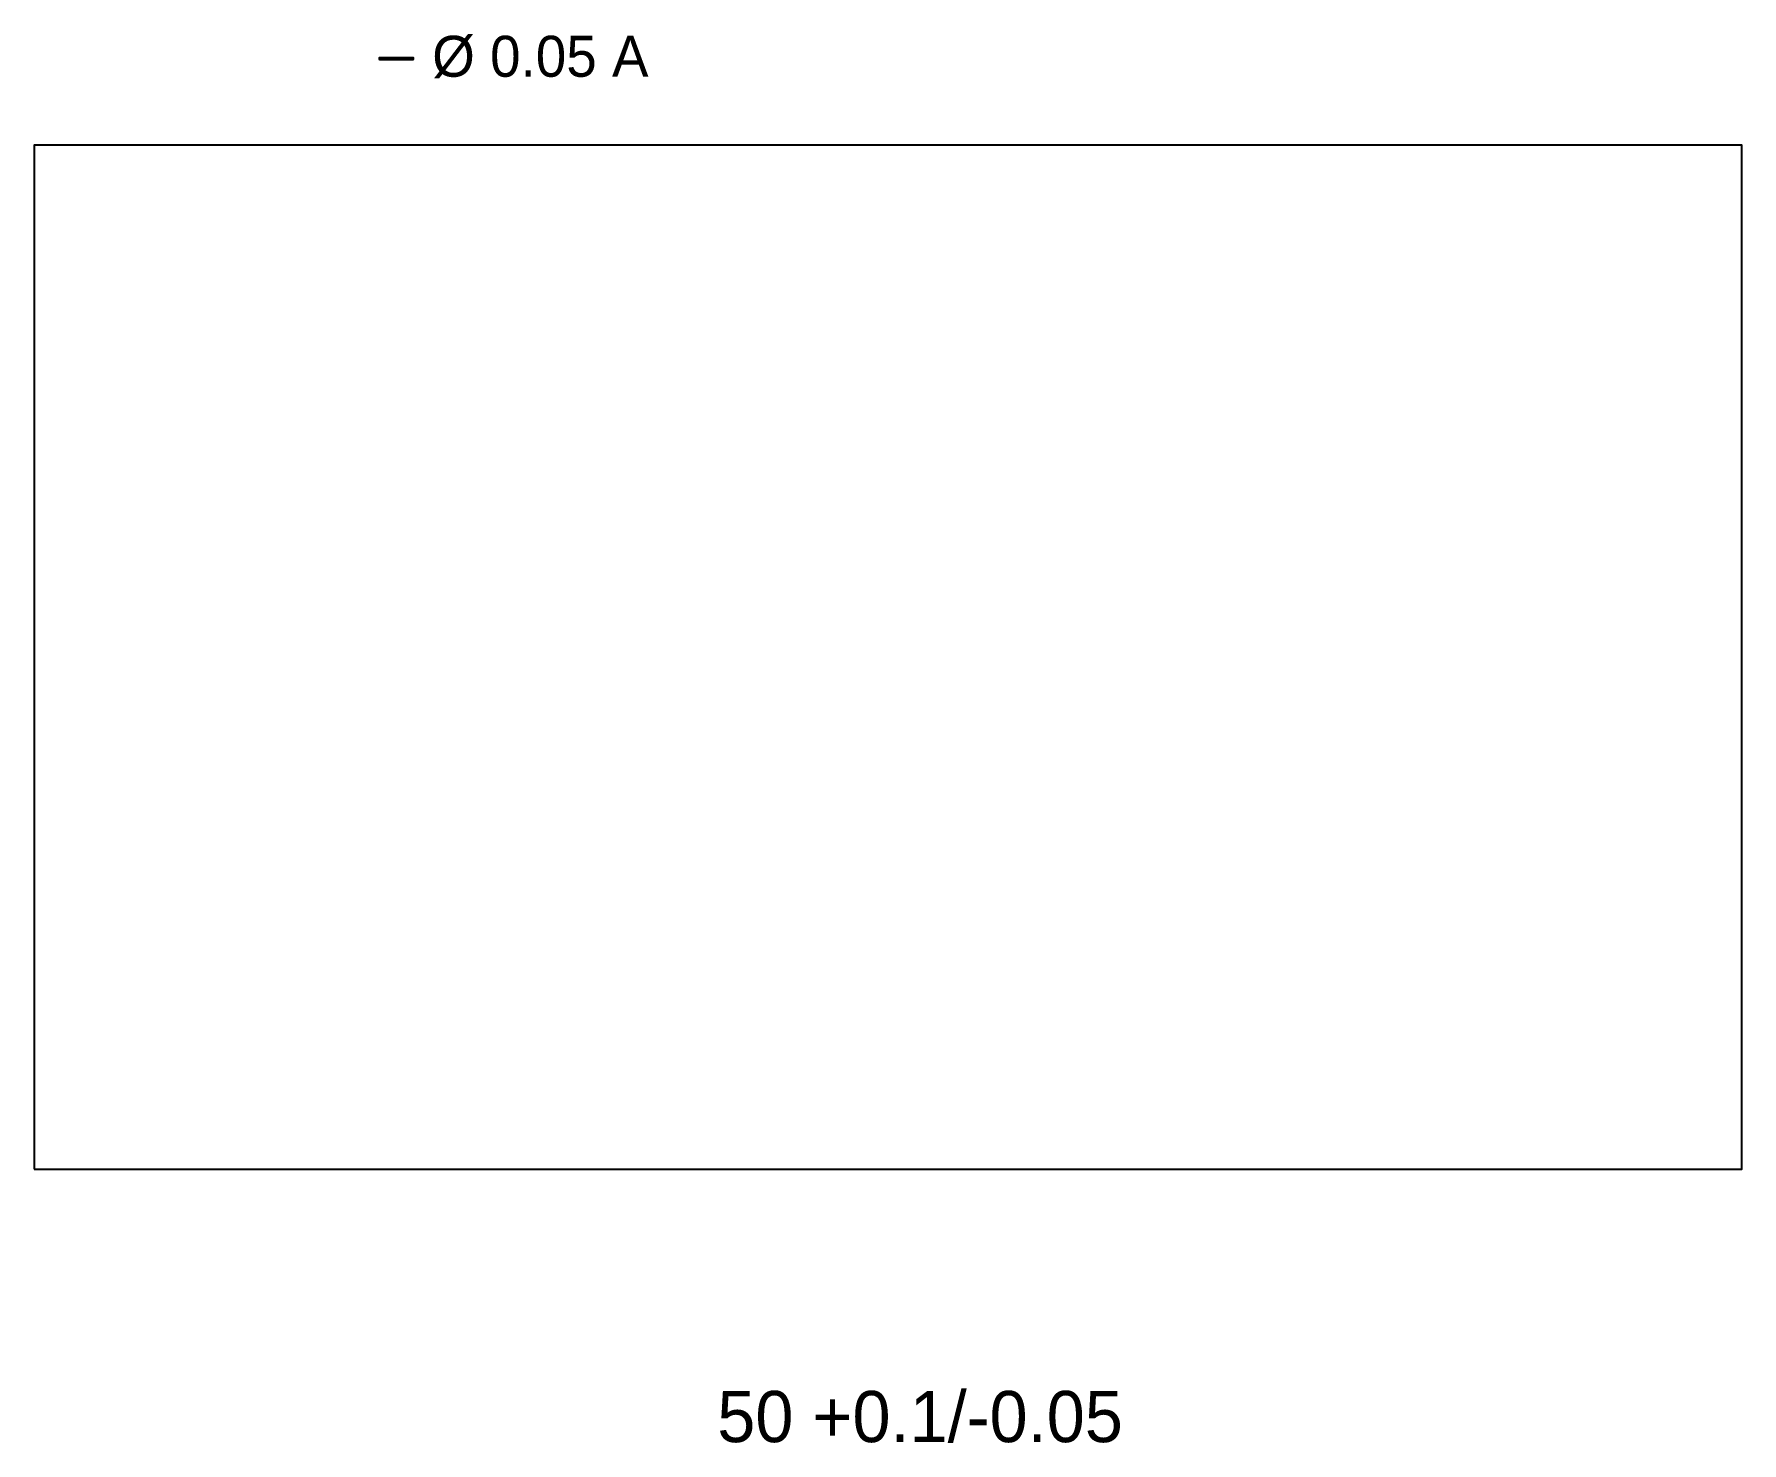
# Model space of a CAD drawing. Header units: metres. Extents: x 0 to 50, y -8 to 33.2.
import ezdxf

# ---------------------------------------------------------------- set-up
doc = ezdxf.new("R2010")
doc.units = ezdxf.units.M

msp = doc.modelspace()

# ---------------------------------------------------------------- linework, layer by layer
msp.add_lwpolyline([(0, 0), (50, 0), (50, 30), (0, 30), (0, 0)])

# ---------------------------------------------------------------- texts
for s, height, p in [('⏤ Ø 0.05 A', 1.2, (10, 32)), ('50 +0.1/-0.05', 1.5, (20, -8))]:
    msp.add_text(s, height=height).set_placement(p)

doc.saveas('drawing.dxf')
